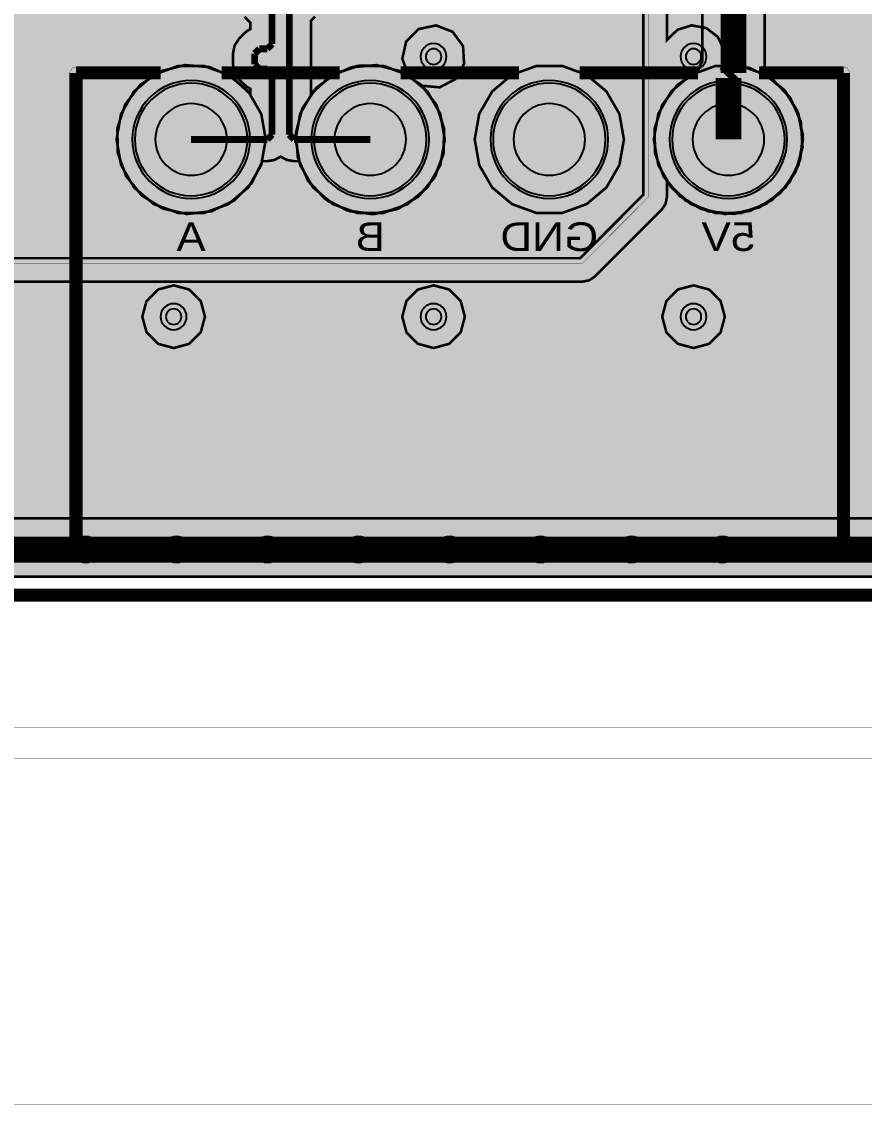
# Model space of a CAD drawing. Header units: millimetres. Extents: x -61 to 56, y -72 to 70.
# Drawn here: x -1.81 to 14.66, y -72.45 to -51.3 of the extents above; entities that cross this region are included whole.
import ezdxf
from ezdxf.enums import TextEntityAlignment as Align

# ---------------------------------------------------------------- set-up
doc = ezdxf.new("R2010")
doc.units = ezdxf.units.MM
doc.header["$MEASUREMENT"] = 0
for name, color, linetype, true_color in [('02GND', 7, 'Continuous', 0x999966), ('03POWER', 7, 'Continuous', 0x008000), ('Board-Outline-Layer', 7, 'Continuous', 0xff00ff), ('Bottom-Layer', 7, 'Continuous', 0x0000ff), ('Bottom-Paste-Mask-Layer', 7, 'Continuous', 0x800000), ('Bottom-Silkscreen-Layer', 7, 'Continuous', 0x66cc33), ('Bottom-Solder-Mask-Layer', 7, 'Continuous', 0xaa00ff), ('Document-Layer', 7, 'Continuous', 0xffffff), ('Hole-Layer', 7, 'Continuous', 0x222222), ('Multi-Layer', 7, 'Continuous', 0xc0c0c0), ('Top-Layer', 7, 'Continuous', 0xff0000), ('Top-Paste-Mask-Layer', 7, 'Continuous', 0x808080), ('Top-Silkscreen-Layer', 7, 'Continuous', 0xffcc00), ('Top-Solder-Mask-Layer', 7, 'Continuous', 0x800080)]:
    doc.layers.add(name, color=color, linetype=linetype, true_color=true_color)
doc.styles.get("Standard").update_dxf_attribs({"font": 'arial.ttf'})

msp = doc.modelspace()

# ---------------------------------------------------------------- hatches: boundary and pattern name
at = {"layer": '02GND'}
for points in [[(-49.642, 52.153), (49.642, 52.153), (49.642, -62.142), (-49.642, -62.142)], [(0.042, -53.6), (0.13, -54.099), (0.383, -54.537), (0.771, -54.863), (1.247, -55.036), (1.753, -55.036), (2.229, -54.863), (2.617, -54.537), (2.87, -54.099), (2.958, -53.6), (2.87, -53.101), (2.617, -52.663), (2.229, -52.337), (1.753, -52.164), (1.247, -52.164), (0.771, -52.337), (0.383, -52.663), (0.13, -53.101)], [(3.542, -53.6), (3.63, -54.099), (3.883, -54.537), (4.271, -54.863), (4.747, -55.036), (5.253, -55.036), (5.729, -54.863), (6.117, -54.537), (6.37, -54.099), (6.458, -53.6), (6.37, -53.101), (6.117, -52.663), (5.729, -52.337), (5.253, -52.164), (4.747, -52.164), (4.271, -52.337), (3.883, -52.663), (3.63, -53.101)], [(10.542, -53.6), (10.63, -54.099), (10.883, -54.537), (11.271, -54.863), (11.747, -55.036), (12.253, -55.036), (12.729, -54.863), (13.117, -54.537), (13.37, -54.099), (13.458, -53.6), (13.37, -53.101), (13.117, -52.663), (12.729, -52.337), (12.253, -52.164), (11.747, -52.164), (11.271, -52.337), (10.883, -52.663), (10.63, -53.101)]]:
    msp.add_hatch(color=256, dxfattribs=at).paths.add_polyline_path(points)
at = {"layer": '03POWER'}
for points in [[(48.499, -56.042), (48.581, -56.348), (48.806, -56.572), (49.112, -56.654), (49.418, -56.571), (49.642, -56.346), (49.642, -62.142), (44.192, -62.142), (44.393, -61.957), (44.493, -61.703), (44.472, -61.43), (45.189, -61.704), (45.95, -61.804), (46.713, -61.727), (47.438, -61.475), (48.085, -61.064), (48.62, -60.514), (49.014, -59.855), (49.245, -59.123), (49.302, -58.358), (49.18, -57.601), (48.887, -56.892), (48.438, -56.269), (47.858, -55.767), (47.177, -55.412), (46.434, -55.224), (45.666, -55.212), (44.917, -55.378), (44.226, -55.712), (43.631, -56.196), (43.164, -56.805), (42.849, -57.504), (42.704, -58.258), (42.737, -59.024), (42.946, -59.763), (43.32, -60.433), (43.838, -60.999), (-43.362, -60.999), (-43.621, -61.056), (-43.831, -61.218), (-43.953, -61.453), (-43.964, -61.718), (-43.863, -61.963), (-43.667, -62.142), (-49.642, -62.142), (-49.642, -56.582), (-49.433, -56.797), (-49.148, -56.888), (-48.853, -56.832), (-49.162, -57.541), (-49.298, -58.303), (-49.253, -59.075), (-49.03, -59.816), (-48.641, -60.484), (-48.107, -61.044), (-47.458, -61.464), (-46.728, -61.722), (-45.959, -61.803), (-45.192, -61.703), (-44.469, -61.428), (-43.83, -60.992), (-43.31, -60.419), (-42.937, -59.741), (-42.732, -58.995), (-42.707, -58.222), (-42.861, -57.464), (-43.188, -56.763), (-43.668, -56.157), (-44.277, -55.679), (-44.979, -55.356), (-45.738, -55.205), (-46.511, -55.234), (-47.256, -55.443), (-47.932, -55.818), (-48.502, -56.341), (-48.5, -56.309), (-48.499, -56.277), (-48.499, 51.315), (-19.403, 51.315), (-19.629, 51.144), (-19.755, 50.889), (-19.751, 50.604), (-19.619, 50.352), (-19.388, 50.187), (-19.658, 49.977), (-19.773, 49.655), (-19.698, 49.322), (-19.455, 49.081), (-19.684, 48.858), (-19.769, 48.551), (-19.689, 48.242), (-19.463, 48.016), (-19.155, 47.934), (-18.847, 48.018), (-18.624, 48.246), (-18.545, 48.556), (-18.633, 48.863), (-18.864, 49.083), (-18.625, 49.324), (-18.551, 49.655), (-18.665, 49.975), (-18.931, 50.185), (-18.698, 50.349), (-18.565, 50.601), (-18.56, 50.887), (-18.685, 51.143), (-18.912, 51.315), (48.426, 51.315), (48.499, 51.242)], [(22.849, 14.008), (22.931, 13.703), (23.153, 13.479), (23.457, 13.396), (23.763, 13.475), (23.763, -5.557), (23.538, -5.683), (23.384, -5.89), (23.33, -6.142), (23.384, -6.394), (23.538, -6.602), (23.763, -6.727), (23.763, -10.399), (23.491, -10.504), (23.299, -10.723), (23.23, -11.006), (23.299, -11.289), (23.491, -11.508), (23.763, -11.613), (23.763, -18.066), (15.932, -25.896), (-24.557, -25.896), (-24.694, -25.924), (-24.811, -26.001), (-28.007, -29.198), (-28.085, -29.314), (-28.112, -29.451), (-28.112, -54.99), (-28.085, -55.127), (-28.007, -55.243), (-26.976, -56.274), (-26.86, -56.352), (-26.723, -56.379), (9.142, -56.379), (9.279, -56.352), (9.395, -56.274), (10.695, -54.974), (10.772, -54.858), (10.799, -54.721), (10.799, -54.428), (11.153, -54.787), (11.608, -55.005), (12.11, -55.054), (12.599, -54.929), (13.016, -54.646), (13.312, -54.237), (13.45, -53.752), (13.415, -53.249), (13.211, -52.788), (12.862, -52.424), (12.41, -52.201), (11.908, -52.145), (11.917, -51.857), (11.794, -51.597), (11.565, -51.422), (11.281, -51.371), (11.006, -51.456), (10.799, -51.657), (10.799, -47.227), (10.995, -47.422), (11.255, -47.511), (11.529, -47.477), (11.76, -47.326), (11.901, -47.089), (11.924, -46.815), (12.235, -46.82), (12.508, -46.673), (12.674, -46.41), (12.689, -46.1), (12.55, -45.822), (12.293, -45.648), (11.983, -45.623), (11.701, -45.753), (11.519, -46.004), (11.484, -46.313), (11.224, -46.297), (10.981, -46.391), (10.799, -46.577), (10.799, -44.634), (11.028, -44.409), (11.112, -44.1), (11.028, -43.791), (10.799, -43.566), (10.799, -42.147), (11.028, -42.361), (11.331, -42.434), (11.632, -42.348), (11.85, -42.124), (11.93, -41.822), (11.85, -41.52), (11.632, -41.296), (11.331, -41.21), (11.028, -41.283), (10.799, -41.497), (10.799, -38.045), (11.003, -37.842), (11.303, -37.861), (11.576, -37.736), (11.756, -37.495), (11.8, -37.198), (21.822, -37.198), (21.96, -37.171), (22.076, -37.093), (32.363, -26.806), (32.441, -26.689), (32.468, -26.552), (32.468, -12.211), (32.787, -12.141), (33.025, -11.915), (33.112, -11.6), (33.025, -11.285), (32.787, -11.06), (32.468, -10.989), (32.468, -8.389), (32.648, -8.173), (32.712, -7.9), (32.648, -7.627), (32.468, -7.411), (32.468, -5.357), (32.807, -5.305), (33.066, -5.08), (33.162, -4.75), (33.066, -4.42), (32.807, -4.195), (32.468, -4.143), (32.468, -2.011), (32.714, -1.974), (32.925, -1.841), (33.065, -1.635), (33.112, -1.391), (33.058, -1.148), (32.911, -0.946), (33.061, -0.745), (33.117, -0.501), (33.07, -0.254), (32.929, -0.047), (32.716, 0.086), (32.468, 0.122), (32.468, 3.331), (32.469, 3.354), (32.47, 3.377), (32.469, 3.4), (32.468, 3.422), (32.468, 16.054), (32.441, 16.191), (32.363, 16.308), (30.904, 17.766), (31.094, 18.043), (31.109, 18.378), (30.946, 18.671), (30.652, 18.834), (30.317, 18.817), (30.041, 18.627), (29.934, 18.688), (29.813, 18.709), (26.824, 18.709), (27.107, 18.822), (27.3, 19.057), (27.357, 19.356), (27.262, 19.645), (27.04, 19.853), (26.746, 19.928), (26.451, 19.853), (26.229, 19.645), (26.135, 19.356), (26.191, 19.057), (26.385, 18.822), (26.667, 18.709), (26.105, 18.709), (25.968, 18.682), (25.852, 18.604), (23.868, 16.62), (23.79, 16.504), (23.763, 16.367), (23.763, 14.541), (23.457, 14.62), (23.153, 14.537), (22.931, 14.313)], [(-26.538, -33.5), (-26.615, -33.203), (-26.826, -32.981), (-27.119, -32.889), (-27.419, -32.95), (-27.652, -33.15), (-27.652, -29.493), (-24.845, -26.686), (-24.698, -26.99), (-24.413, -27.17), (-24.076, -27.171), (-23.789, -26.994), (-23.64, -26.692), (-23.673, -26.356), (-14.651, -26.356), (-14.69, -26.649), (-14.588, -26.926), (-14.368, -27.123), (-14.082, -27.194), (-13.795, -27.123), (-13.575, -26.926), (-13.473, -26.649), (-13.513, -26.356), (-4.491, -26.356), (-4.53, -26.649), (-4.428, -26.926), (-4.208, -27.123), (-3.922, -27.194), (-3.635, -27.123), (-3.415, -26.926), (-3.313, -26.649), (-3.353, -26.356), (0.589, -26.356), (0.55, -26.649), (0.652, -26.926), (0.872, -27.123), (1.158, -27.194), (1.445, -27.123), (1.665, -26.926), (1.767, -26.649), (1.727, -26.356), (10.749, -26.356), (10.71, -26.649), (10.812, -26.926), (11.032, -27.123), (11.318, -27.194), (11.605, -27.123), (11.825, -26.926), (11.927, -26.649), (11.887, -26.356), (16.081, -26.356), (16.12, -26.348), (16.153, -26.326), (16.693, -25.786), (16.857, -26.052), (17.13, -26.202), (17.442, -26.198), (17.712, -26.041), (17.869, -25.772), (17.873, -25.46), (17.722, -25.186), (17.456, -25.023), (20.875, -21.604), (21.016, -21.903), (21.292, -22.085), (21.623, -22.097), (21.911, -21.935), (22.073, -21.646), (22.061, -21.316), (21.88, -21.04), (21.581, -20.898), (24.193, -18.286), (24.215, -18.253), (24.223, -18.214), (24.223, -11.485), (24.393, -11.272), (24.454, -11.006), (24.393, -10.74), (24.223, -10.527), (24.223, -6.686), (24.465, -6.461), (24.554, -6.142), (24.465, -5.824), (24.223, -5.598), (24.223, 0.118), (24.536, -0.009), (24.868, 0.05), (25.119, 0.275), (25.212, 0.6), (25.119, 0.925), (24.868, 1.15), (24.536, 1.209), (24.223, 1.082), (24.223, 4.317), (24.461, 4.137), (24.756, 4.09), (25.038, 4.19), (25.239, 4.41), (25.312, 4.7), (25.239, 4.99), (25.038, 5.21), (24.756, 5.31), (24.461, 5.263), (24.223, 5.083), (24.223, 16.325), (26.147, 18.249), (29.771, 18.249), (29.916, 18.105), (30.08, 17.805), (30.38, 17.64), (32.008, 16.012), (32.008, 14.546), (31.729, 14.664), (31.427, 14.633), (31.177, 14.461), (31.04, 14.19), (30.75, 14.208), (30.484, 14.091), (30.302, 13.864), (30.246, 13.578), (30.327, 13.299), (30.529, 13.089), (30.805, 12.996), (31.092, 13.04), (31.327, 13.213), (31.455, 13.474), (31.743, 13.455), (32.008, 13.571), (32.008, 9.466), (31.696, 9.588), (31.366, 9.526), (31.118, 9.301), (31.026, 8.978), (31.118, 8.656), (31.366, 8.43), (31.696, 8.369), (32.008, 8.49), (32.008, 3.97), (31.732, 3.976), (31.482, 3.86), (31.308, 3.646), (31.245, 3.377), (31.308, 3.108), (31.482, 2.894), (31.732, 2.778), (32.008, 2.783), (32.008, -0.131), (31.906, -0.362), (31.906, -0.615), (32.008, -0.846), (32.008, -1.036), (31.902, -1.271), (31.902, -1.529), (32.008, -1.764), (32.008, -4.465), (31.956, -4.603), (31.938, -4.75), (31.956, -4.897), (32.008, -5.035), (32.008, -7.295), (31.742, -7.403), (31.555, -7.621), (31.488, -7.9), (31.555, -8.179), (31.742, -8.397), (32.008, -8.505), (32.008, -10.854), (31.704, -10.733), (31.382, -10.786), (31.132, -10.997), (31.027, -11.307), (31.096, -11.626), (31.32, -11.865), (31.634, -11.954), (31.95, -11.869), (31.977, -11.918), (32.008, -11.964), (32.008, -15.934), (31.696, -15.812), (31.366, -15.874), (31.118, -16.099), (31.026, -16.422), (31.118, -16.744), (31.366, -16.97), (31.696, -17.031), (32.008, -16.91), (32.008, -26.51), (21.78, -36.738), (11.512, -36.738), (11.263, -36.651), (11, -36.678), (10.773, -36.812), (10.623, -37.03), (10.58, -37.29), (10.649, -37.545), (10.369, -37.825), (10.347, -37.858), (10.34, -37.897), (10.34, -39.211), (10.12, -38.978), (9.812, -38.888), (9.501, -38.966), (9.272, -39.191), (9.188, -39.5), (9.272, -39.81), (9.501, -40.034), (9.812, -40.112), (10.12, -40.022), (10.34, -39.789), (10.34, -43.509), (10.106, -43.632), (9.945, -43.842), (9.888, -44.1), (9.945, -44.358), (10.106, -44.568), (10.34, -44.691), (10.34, -54.679), (9.1, -55.919), (-26.681, -55.919), (-27.652, -54.948), (-27.652, -33.85), (-27.419, -34.05), (-27.119, -34.111), (-26.826, -34.019), (-26.615, -33.797)], [(4.114, -54.758), (4.546, -54.986), (5.028, -55.058), (5.508, -54.967), (5.931, -54.723), (6.249, -54.353), (6.427, -53.898), (6.446, -53.411), (6.302, -52.944), (6.013, -52.551), (6.357, -52.582), (6.664, -52.422), (6.834, -52.121), (6.814, -51.775), (6.61, -51.496), (6.287, -51.372), (5.948, -51.443), (5.702, -51.686), (5.627, -52.024), (5.748, -52.348), (5.293, -52.172), (4.805, -52.155), (4.339, -52.3), (3.947, -52.591), (3.673, -52.995), (3.548, -53.467), (3.585, -53.954), (3.781, -54.401)], [(0.042, -53.6), (0.13, -54.099), (0.383, -54.537), (0.771, -54.863), (1.247, -55.036), (1.753, -55.036), (2.229, -54.863), (2.617, -54.537), (2.87, -54.099), (2.958, -53.6), (2.87, -53.101), (2.617, -52.663), (2.229, -52.337), (1.753, -52.164), (1.247, -52.164), (0.771, -52.337), (0.383, -52.663), (0.13, -53.101)], [(7.042, -53.6), (7.13, -54.099), (7.383, -54.537), (7.771, -54.863), (8.247, -55.036), (8.753, -55.036), (9.229, -54.863), (9.617, -54.537), (9.87, -54.099), (9.958, -53.6), (9.87, -53.101), (9.617, -52.663), (9.229, -52.337), (8.753, -52.164), (8.247, -52.164), (7.771, -52.337), (7.383, -52.663), (7.13, -53.101)], [(0.546, -57.062), (0.628, -57.368), (0.852, -57.592), (1.158, -57.674), (1.464, -57.592), (1.688, -57.368), (1.77, -57.062), (1.688, -56.756), (1.464, -56.532), (1.158, -56.45), (0.852, -56.532), (0.628, -56.756)], [(5.626, -57.062), (5.708, -57.368), (5.932, -57.592), (6.238, -57.674), (6.544, -57.592), (6.768, -57.368), (6.85, -57.062), (6.768, -56.756), (6.544, -56.532), (6.238, -56.45), (5.932, -56.532), (5.708, -56.756)], [(10.706, -57.062), (10.788, -57.368), (11.012, -57.592), (11.318, -57.674), (11.624, -57.592), (11.848, -57.368), (11.93, -57.062), (11.848, -56.756), (11.624, -56.532), (11.318, -56.45), (11.012, -56.532), (10.788, -56.756)]]:
    msp.add_hatch(color=256, dxfattribs=at).paths.add_polyline_path(points)
at = {"layer": 'Bottom-Layer'}
for points in [[(-49.642, -62.142), (-49.642, 52.153), (49.642, 52.153), (49.642, -62.142)], [(8.7, -45.642), (8.521, -45.69), (8.39, -45.821), (8.342, -46), (8.342, -48), (8.39, -48.179), (8.521, -48.31), (8.7, -48.358), (10.198, -48.358), (11.492, -49.652), (11.492, -52.066), (11.44, -52.163), (11.406, -52.268), (11.002, -52.537), (10.708, -52.924), (10.558, -53.386), (10.567, -53.872), (10.736, -54.328), (11.046, -54.703), (11.461, -54.955), (11.936, -55.057), (12.418, -54.997), (12.854, -54.782), (13.195, -54.436), (13.403, -53.996), (13.456, -53.513), (13.346, -53.04), (13.087, -52.629), (12.708, -52.325), (12.708, -52.313), (12.708, -52.3), (12.708, -49.4), (12.662, -49.167), (12.53, -48.97), (11.058, -47.498), (11.058, -46.442), (11.096, -46.324), (11.108, -46.2), (11.108, -44.17), (11.052, -43.835), (10.826, -43.582), (10.5, -43.488), (10.174, -43.582), (9.948, -43.835), (9.892, -44.17), (9.892, -44.195), (9.549, -44.242), (9.286, -44.468), (9.188, -44.8), (9.286, -45.132), (9.549, -45.358), (9.892, -45.405), (9.892, -45.642)], [(0.042, -53.6), (0.13, -54.099), (0.383, -54.537), (0.771, -54.863), (1.247, -55.036), (1.753, -55.036), (2.229, -54.863), (2.617, -54.537), (2.87, -54.099), (2.958, -53.6), (2.87, -53.101), (2.617, -52.663), (2.229, -52.337), (1.753, -52.164), (1.247, -52.164), (0.771, -52.337), (0.383, -52.663), (0.13, -53.101)], [(3.542, -53.6), (3.63, -54.099), (3.883, -54.537), (4.271, -54.863), (4.747, -55.036), (5.253, -55.036), (5.729, -54.863), (6.117, -54.537), (6.37, -54.099), (6.458, -53.6), (6.37, -53.101), (6.117, -52.663), (5.729, -52.337), (5.253, -52.164), (4.747, -52.164), (4.271, -52.337), (3.883, -52.663), (3.63, -53.101)], [(0.4, -53.6, 1), (2.6, -53.6, 1)], [(3.9, -53.6, 1), (6.1, -53.6, 1)], [(7.4, -53.6, 1), (9.6, -53.6, 1)], [(10.9, -53.6, 1), (13.1, -53.6, 1)]]:
    msp.add_hatch(color=256, dxfattribs=at).paths.add_polyline_path(points)
at = {"layer": 'Bottom-Paste-Mask-Layer'}
for points in [[(0.4, -53.6, 1), (2.6, -53.6, 1)], [(3.9, -53.6, 1), (6.1, -53.6, 1)], [(7.4, -53.6, 1), (9.6, -53.6, 1)], [(10.9, -53.6, 1), (13.1, -53.6, 1)]]:
    msp.add_hatch(color=256, dxfattribs=at).paths.add_polyline_path(points)
at = {"layer": 'Bottom-Solder-Mask-Layer'}
for points in [[(0.349, -53.6, 1), (2.651, -53.6, 1)], [(3.849, -53.6, 1), (6.151, -53.6, 1)], [(7.349, -53.6, 1), (9.651, -53.6, 1)], [(10.849, -53.6, 1), (13.151, -53.6, 1)]]:
    msp.add_hatch(color=256, dxfattribs=at).paths.add_polyline_path(points)
at = {"layer": 'Document-Layer'}
msp.add_hatch(color=256, dxfattribs=at).paths.add_polyline_path([(-0.623, -52.3), (-0.623, -61.373), (14.123, -61.373), (14.123, -52.3), (14.187, -52.19), (14.314, -52.19), (14.377, -52.3), (14.377, -61.5), (14.34, -61.59), (14.25, -61.627), (-0.75, -61.627), (-0.84, -61.59), (-0.877, -61.5), (-0.877, -52.3), (-0.813, -52.19), (-0.686, -52.19)])
msp.add_hatch(color=256, dxfattribs=at).paths.add_polyline_path([(-0.623, -52.3), (-0.623, -61.373), (14.123, -61.373), (14.123, -52.3), (14.187, -52.19), (14.314, -52.19), (14.377, -52.3), (14.377, -61.5), (14.34, -61.59), (14.25, -61.627), (-0.75, -61.627), (-0.84, -61.59), (-0.877, -61.5), (-0.877, -52.3), (-0.813, -52.19), (-0.686, -52.19)])
at = {"layer": 'Hole-Layer'}
for points in [[(0.8, -53.6, 1), (2.2, -53.6, 1)], [(4.3, -53.6, 1), (5.7, -53.6, 1)], [(7.8, -53.6, 1), (9.2, -53.6, 1)], [(11.3, -53.6, 1), (12.7, -53.6, 1)]]:
    msp.add_hatch(color=256, dxfattribs=at).paths.add_polyline_path(points)
at = {"layer": 'Multi-Layer'}
for points in [[(0.4, -53.6, 1), (2.6, -53.6, 1)], [(0.4, -53.6, 1), (2.6, -53.6, 1)], [(0.4, -53.6, 1), (2.6, -53.6, 1)], [(3.9, -53.6, 1), (6.1, -53.6, 1)], [(3.9, -53.6, 1), (6.1, -53.6, 1)], [(3.9, -53.6, 1), (6.1, -53.6, 1)], [(7.4, -53.6, 1), (9.6, -53.6, 1)], [(7.4, -53.6, 1), (9.6, -53.6, 1)], [(7.4, -53.6, 1), (9.6, -53.6, 1)], [(10.9, -53.6, 1), (13.1, -53.6, 1)], [(10.9, -53.6, 1), (13.1, -53.6, 1)], [(10.9, -53.6, 1), (13.1, -53.6, 1)]]:
    msp.add_hatch(color=256, dxfattribs=at).paths.add_polyline_path(points)
at = {"layer": 'Top-Layer'}
for points in [[(-49.642, -62.142), (-49.642, 52.153), (49.642, 52.153), (49.642, -62.142)], [(2.19, -48.634), (2.222, -48.796), (2.314, -48.934), (2.61, -49.229), (2.61, -49.416), (2.54, -49.485), (1.882, -49.485), (1.703, -49.533), (1.572, -49.664), (1.524, -49.843), (1.524, -50.843), (1.572, -51.022), (1.703, -51.153), (1.882, -51.201), (2.54, -51.201), (2.658, -51.319), (2.658, -51.444), (2.593, -51.481), (2.536, -51.529), (2.442, -51.623), (2.35, -51.761), (2.318, -51.923), (2.318, -52.132), (2.35, -52.294), (2.442, -52.432), (2.536, -52.526), (2.593, -52.574), (2.658, -52.611), (2.658, -52.714), (2.304, -52.384), (1.862, -52.187), (1.379, -52.147), (0.91, -52.267), (0.506, -52.533), (0.212, -52.917), (0.059, -53.376), (0.065, -53.86), (0.229, -54.315), (0.533, -54.692), (0.944, -54.948), (1.416, -55.056), (1.897, -55.003), (2.334, -54.796), (2.68, -54.457), (2.895, -54.024), (2.989, -54.024), (3.127, -54.001), (3.25, -53.935), (3.373, -54.001), (3.511, -54.024), (3.605, -54.024), (3.821, -54.458), (4.166, -54.796), (4.604, -55.003), (5.085, -55.056), (5.556, -54.948), (5.967, -54.692), (6.271, -54.315), (6.435, -53.86), (6.441, -53.376), (6.288, -52.916), (5.993, -52.533), (5.589, -52.266), (5.12, -52.147), (4.638, -52.188), (4.196, -52.384), (3.842, -52.714), (3.842, -51.283), (3.924, -51.201), (4.582, -51.201), (4.761, -51.153), (4.892, -51.022), (4.94, -50.843), (4.94, -49.843), (4.892, -49.664), (4.761, -49.533), (4.582, -49.485), (3.924, -49.485), (3.854, -49.416), (3.854, -49.229), (4.15, -48.934), (4.242, -48.796), (4.274, -48.634), (4.274, -47.247), (4.666, -47.247), (4.845, -47.199), (4.976, -47.068), (5.024, -46.889), (5.024, -45.512), (4.976, -45.333), (4.845, -45.201), (4.666, -45.153), (3.785, -45.153), (3.785, -44.68), (4.195, -44.896), (4.653, -44.962), (5.106, -44.871), (5.503, -44.632), (5.796, -44.274), (5.796, -44.605), (5.844, -44.784), (5.975, -44.915), (6.155, -44.963), (8.155, -44.963), (8.334, -44.915), (8.465, -44.784), (8.513, -44.605), (8.513, -42.605), (8.465, -42.426), (8.334, -42.295), (8.155, -42.247), (6.155, -42.247), (5.975, -42.295), (5.844, -42.426), (5.796, -42.605), (5.796, -42.936), (5.51, -42.584), (5.124, -42.346), (4.681, -42.248), (4.231, -42.302), (3.824, -42.501), (3.824, -42.114), (4.123, -42.064), (4.366, -41.883), (4.502, -41.612), (4.644, -41.891), (4.901, -42.072), (5.212, -42.112), (5.505, -42.002), (5.714, -41.768), (5.789, -41.464), (5.789, -41.419), (5.802, -41.407), (5.816, -41.394), (6.887, -40.322), (7.553, -40.322), (7.787, -40.236), (7.907, -40.017), (7.945, -40.017), (8.274, -39.942), (8.538, -39.732), (8.685, -39.428), (8.685, -39.091), (8.538, -38.787), (8.274, -38.576), (7.945, -38.501), (7.907, -38.501), (7.787, -38.283), (7.553, -38.196), (6.203, -38.196), (6.024, -38.244), (5.893, -38.375), (5.845, -38.554), (5.845, -39.22), (5.407, -39.658), (5.127, -39.6), (4.849, -39.667), (4.626, -39.846), (4.502, -40.103), (4.337, -39.8), (4.04, -39.623), (3.694, -39.623), (3.397, -39.8), (3.232, -40.103), (3.089, -39.824), (2.833, -39.644), (2.522, -39.604), (2.229, -39.714), (2.02, -39.948), (1.945, -40.252), (1.945, -41.464), (2.039, -41.802), (2.296, -42.042), (2.64, -42.114), (2.64, -42.558), (1.74, -42.558), (1.561, -42.606), (1.43, -42.737), (1.382, -42.916), (1.382, -44.293), (1.43, -44.472), (1.561, -44.603), (1.74, -44.651), (2.602, -44.651), (2.602, -45.153), (1.734, -45.153), (1.555, -45.201), (1.424, -45.333), (1.376, -45.512), (1.376, -46.889), (1.424, -47.068), (1.555, -47.199), (1.734, -47.247), (2.19, -47.247)], [(10.542, -53.6), (10.63, -54.099), (10.883, -54.537), (11.271, -54.863), (11.747, -55.036), (12.253, -55.036), (12.729, -54.863), (13.117, -54.537), (13.37, -54.099), (13.458, -53.6), (13.37, -53.101), (13.117, -52.663), (12.729, -52.337), (12.253, -52.164), (11.747, -52.164), (11.271, -52.337), (10.883, -52.663), (10.63, -53.101)], [(0.4, -53.6, 1), (2.6, -53.6, 1)], [(3.9, -53.6, 1), (6.1, -53.6, 1)], [(7.4, -53.6, 1), (9.6, -53.6, 1)], [(10.9, -53.6, 1), (13.1, -53.6, 1)]]:
    msp.add_hatch(color=256, dxfattribs=at).paths.add_polyline_path(points)
at = {"layer": 'Top-Paste-Mask-Layer'}
for points in [[(0.4, -53.6, 1), (2.6, -53.6, 1)], [(3.9, -53.6, 1), (6.1, -53.6, 1)], [(7.4, -53.6, 1), (9.6, -53.6, 1)], [(10.9, -53.6, 1), (13.1, -53.6, 1)]]:
    msp.add_hatch(color=256, dxfattribs=at).paths.add_polyline_path(points)
at = {"layer": 'Top-Solder-Mask-Layer'}
for points in [[(0.349, -53.6, 1), (2.651, -53.6, 1)], [(3.849, -53.6, 1), (6.151, -53.6, 1)], [(7.349, -53.6, 1), (9.651, -53.6, 1)], [(10.849, -53.6, 1), (13.151, -53.6, 1)]]:
    msp.add_hatch(color=256, dxfattribs=at).paths.add_polyline_path(points)

# ---------------------------------------------------------------- linework, layer by layer
at = {"layer": '02GND'}
for points, const_width in [([(-55.987, -65.689), (-55.987, 65.092), (56.11, 65.092), (56.11, -65.689)], 0.00508), ([(-49.642, 52.153), (49.642, 52.153), (49.642, -62.142), (-49.642, -62.142)], 0.0508), ([(0.042, -53.6), (0.13, -54.099), (0.383, -54.537), (0.771, -54.863), (1.247, -55.036), (1.753, -55.036), (2.229, -54.863), (2.617, -54.537), (2.87, -54.099), (2.958, -53.6), (2.87, -53.101), (2.617, -52.663), (2.229, -52.337), (1.753, -52.164), (1.247, -52.164), (0.771, -52.337), (0.383, -52.663), (0.13, -53.101)], 0.0508), ([(3.542, -53.6), (3.63, -54.099), (3.883, -54.537), (4.271, -54.863), (4.747, -55.036), (5.253, -55.036), (5.729, -54.863), (6.117, -54.537), (6.37, -54.099), (6.458, -53.6), (6.37, -53.101), (6.117, -52.663), (5.729, -52.337), (5.253, -52.164), (4.747, -52.164), (4.271, -52.337), (3.883, -52.663), (3.63, -53.101)], 0.0508), ([(10.542, -53.6), (10.63, -54.099), (10.883, -54.537), (11.271, -54.863), (11.747, -55.036), (12.253, -55.036), (12.729, -54.863), (13.117, -54.537), (13.37, -54.099), (13.458, -53.6), (13.37, -53.101), (13.117, -52.663), (12.729, -52.337), (12.253, -52.164), (11.747, -52.164), (11.271, -52.337), (10.883, -52.663), (10.63, -53.101)], 0.0508)]:
    msp.add_lwpolyline(points, close=True, dxfattribs=dict(at, const_width=const_width))
at = {"layer": '03POWER'}
for points, const_width in [([(-61.075, -68.281), (-61.075, 70.393), (53.654, 70.393), (53.654, -68.281)], 0.00508), ([(-27.754, -29.451), (-24.557, -26.255), (16.081, -26.255), (24.121, -18.214), (24.121, 16.367), (26.105, 18.351), (29.813, 18.351), (32.11, 16.054), (32.11, -26.552), (21.822, -36.84), (11.498, -36.84), (10.441, -37.897), (10.441, -54.721), (9.142, -56.021), (-26.723, -56.021), (-27.754, -54.99)], 0.00508), ([(4.114, -54.758), (4.546, -54.986), (5.028, -55.058), (5.508, -54.967), (5.931, -54.723), (6.249, -54.353), (6.427, -53.898), (6.446, -53.411), (6.302, -52.944), (6.013, -52.551), (6.357, -52.582), (6.664, -52.422), (6.834, -52.121), (6.814, -51.775), (6.61, -51.496), (6.287, -51.372), (5.948, -51.443), (5.702, -51.686), (5.627, -52.024), (5.748, -52.348), (5.293, -52.172), (4.805, -52.155), (4.339, -52.3), (3.947, -52.591), (3.673, -52.995), (3.548, -53.467), (3.585, -53.954), (3.781, -54.401)], 0.0508), ([(0.042, -53.6), (0.13, -54.099), (0.383, -54.537), (0.771, -54.863), (1.247, -55.036), (1.753, -55.036), (2.229, -54.863), (2.617, -54.537), (2.87, -54.099), (2.958, -53.6), (2.87, -53.101), (2.617, -52.663), (2.229, -52.337), (1.753, -52.164), (1.247, -52.164), (0.771, -52.337), (0.383, -52.663), (0.13, -53.101)], 0.0508), ([(7.042, -53.6), (7.13, -54.099), (7.383, -54.537), (7.771, -54.863), (8.247, -55.036), (8.753, -55.036), (9.229, -54.863), (9.617, -54.537), (9.87, -54.099), (9.958, -53.6), (9.87, -53.101), (9.617, -52.663), (9.229, -52.337), (8.753, -52.164), (8.247, -52.164), (7.771, -52.337), (7.383, -52.663), (7.13, -53.101)], 0.0508), ([(0.546, -57.062), (0.628, -57.368), (0.852, -57.592), (1.158, -57.674), (1.464, -57.592), (1.688, -57.368), (1.77, -57.062), (1.688, -56.756), (1.464, -56.532), (1.158, -56.45), (0.852, -56.532), (0.628, -56.756)], 0.0508), ([(5.626, -57.062), (5.708, -57.368), (5.932, -57.592), (6.238, -57.674), (6.544, -57.592), (6.768, -57.368), (6.85, -57.062), (6.768, -56.756), (6.544, -56.532), (6.238, -56.45), (5.932, -56.532), (5.708, -56.756)], 0.0508), ([(10.706, -57.062), (10.788, -57.368), (11.012, -57.592), (11.318, -57.674), (11.624, -57.592), (11.848, -57.368), (11.93, -57.062), (11.848, -56.756), (11.624, -56.532), (11.318, -56.45), (11.012, -56.532), (10.788, -56.756)], 0.0508)]:
    msp.add_lwpolyline(points, close=True, dxfattribs=dict(at, const_width=const_width))
for points, const_width in [([(10.34, -44.691), (10.34, -54.679), (9.1, -55.919), (-26.681, -55.919)], 0.0508), ([(-26.723, -56.379), (9.142, -56.379), (9.279, -56.352), (9.395, -56.274), (10.695, -54.974), (10.772, -54.858), (10.799, -54.721), (10.799, -54.428), (11.153, -54.787), (11.608, -55.005), (12.11, -55.054), (12.599, -54.929), (13.016, -54.646), (13.312, -54.237), (13.45, -53.752), (13.415, -53.249), (13.211, -52.788), (12.862, -52.424), (12.41, -52.201), (11.908, -52.145), (11.917, -51.857), (11.794, -51.597), (11.565, -51.422), (11.281, -51.371), (11.006, -51.456), (10.799, -51.657), (10.799, -47.227)], 0.0508), ([(43.838, -60.999), (-43.362, -60.999)], 0.0508), ([(-2.341, -61.611), (-0.563, -61.611)], 0.508), ([(-0.563, -61.611), (1.215, -61.611)], 0.508), ([(1.215, -61.611), (2.993, -61.611)], 0.508), ([(2.993, -61.611), (4.771, -61.611)], 0.508), ([(4.771, -61.611), (6.549, -61.611)], 0.508), ([(6.549, -61.611), (8.327, -61.611)], 0.508), ([(8.327, -61.611), (10.105, -61.611)], 0.508), ([(10.105, -61.611), (11.883, -61.611)], 0.508), ([(11.883, -61.611), (16.661, -61.611)], 0.508)]:
    msp.add_lwpolyline(points, dxfattribs=dict(at, const_width=const_width))
at = {"layer": 'Board-Outline-Layer', "const_width": 0.254}
msp.add_lwpolyline([(-50, -62.5), (-50, 62.5), (50, 62.5), (50, -62.5)], close=True, dxfattribs=at)
at = {"layer": 'Bottom-Layer'}
for points, const_width in [([(-54.628, -65.079), (-54.628, 58.07), (53.522, 58.07), (53.522, -65.079)], 0.00508), ([(-49.642, -62.142), (-49.642, 52.153), (49.642, 52.153), (49.642, -62.142)], 0.0508), ([(0.042, -53.6), (0.13, -54.099), (0.383, -54.537), (0.771, -54.863), (1.247, -55.036), (1.753, -55.036), (2.229, -54.863), (2.617, -54.537), (2.87, -54.099), (2.958, -53.6), (2.87, -53.101), (2.617, -52.663), (2.229, -52.337), (1.753, -52.164), (1.247, -52.164), (0.771, -52.337), (0.383, -52.663), (0.13, -53.101)], 0.0508), ([(3.542, -53.6), (3.63, -54.099), (3.883, -54.537), (4.271, -54.863), (4.747, -55.036), (5.253, -55.036), (5.729, -54.863), (6.117, -54.537), (6.37, -54.099), (6.458, -53.6), (6.37, -53.101), (6.117, -52.663), (5.729, -52.337), (5.253, -52.164), (4.747, -52.164), (4.271, -52.337), (3.883, -52.663), (3.63, -53.101)], 0.0508)]:
    msp.add_lwpolyline(points, close=True, dxfattribs=dict(at, const_width=const_width))
for points, const_width in [([(12.1, -49.4), (12.1, -52.3)], 0.5), ([(11.492, -49.652), (11.492, -52.066), (11.44, -52.163), (11.406, -52.268), (11.002, -52.537), (10.708, -52.924), (10.558, -53.386), (10.567, -53.872), (10.736, -54.328), (11.046, -54.703), (11.461, -54.955), (11.936, -55.057), (12.418, -54.997), (12.854, -54.782), (13.195, -54.436), (13.403, -53.996), (13.456, -53.513), (13.346, -53.04), (13.087, -52.629), (12.708, -52.325), (12.708, -52.313), (12.708, -52.3), (12.708, -49.4)], 0.0508), ([(12.1, -52.3), (12, -52.4)], 0.5), ([(12, -52.4), (12, -53.6)], 0.5)]:
    msp.add_lwpolyline(points, dxfattribs=dict(at, const_width=const_width))
for points in [[(0.4, -53.6, 1), (2.6, -53.6, 1)], [(3.9, -53.6, 1), (6.1, -53.6, 1)], [(7.4, -53.6, 1), (9.6, -53.6, 1)], [(10.9, -53.6, 1), (13.1, -53.6, 1)]]:
    msp.add_lwpolyline(points, format="xyb", close=True, dxfattribs=at)
at = {"layer": 'Bottom-Paste-Mask-Layer'}
for points in [[(0.4, -53.6, 1), (2.6, -53.6, 1)], [(3.9, -53.6, 1), (6.1, -53.6, 1)], [(7.4, -53.6, 1), (9.6, -53.6, 1)], [(10.9, -53.6, 1), (13.1, -53.6, 1)]]:
    msp.add_lwpolyline(points, format="xyb", close=True, dxfattribs=at)
at = {"layer": 'Bottom-Solder-Mask-Layer'}
for points in [[(0.349, -53.6, 1), (2.651, -53.6), (2.651, -53.6, 1), (0.349, -53.6)], [(3.849, -53.6, 1), (6.151, -53.6), (6.151, -53.6, 1), (3.849, -53.6)]]:
    msp.add_lwpolyline(points, format="xyb", dxfattribs=at)
for points in [[(7.349, -53.6, 1), (9.651, -53.6, 1)], [(10.849, -53.6, 1), (13.151, -53.6, 1)]]:
    msp.add_lwpolyline(points, format="xyb", close=True, dxfattribs=at)
at = {"layer": 'Document-Layer', "const_width": 0.00508}
msp.add_lwpolyline([(-0.623, -52.3), (-0.623, -61.373), (14.123, -61.373), (14.123, -52.3), (14.187, -52.19), (14.314, -52.19), (14.377, -52.3), (14.377, -61.5), (14.34, -61.59), (14.25, -61.627), (-0.75, -61.627), (-0.84, -61.59), (-0.877, -61.5), (-0.877, -52.3), (-0.813, -52.19), (-0.686, -52.19)], close=True, dxfattribs=at)
msp.add_lwpolyline([(-0.623, -52.3), (-0.623, -61.373), (14.123, -61.373), (14.123, -52.3), (14.187, -52.19), (14.314, -52.19), (14.377, -52.3), (14.377, -61.5), (14.34, -61.59), (14.25, -61.627), (-0.75, -61.627), (-0.84, -61.59), (-0.877, -61.5), (-0.877, -52.3), (-0.813, -52.19), (-0.686, -52.19)], close=True, dxfattribs=at)
at = {"layer": 'Hole-Layer'}
for points in [[(6.086, -51.982, 1), (6.391, -51.982, 1)], [(4.3, -53.6, 1), (5.7, -53.6, 1)], [(1.006, -57.062, 1), (1.311, -57.062, 1)], [(6.086, -57.062, 1), (6.391, -57.062, 1)], [(-0.715, -61.611, 1), (-0.41, -61.611, 1)], [(1.063, -61.611, 1), (1.368, -61.611, 1)], [(4.619, -61.611, 1), (4.924, -61.611, 1)], [(6.397, -61.611, 1), (6.702, -61.611, 1)]]:
    msp.add_lwpolyline(points, format="xyb", close=True, dxfattribs=at)
for points in [[(11.166, -51.982, 1), (11.471, -51.982), (11.471, -51.982, 1), (11.166, -51.982)], [(0.8, -53.6, 1), (2.2, -53.6), (2.2, -53.6, 1), (0.8, -53.6)], [(7.8, -53.6, 1), (9.2, -53.6), (9.2, -53.6, 1), (7.8, -53.6)], [(11.3, -53.6, 1), (12.7, -53.6), (12.7, -53.6, 1), (11.3, -53.6)], [(11.166, -57.062, 1), (11.471, -57.062), (11.471, -57.062, 1), (11.166, -57.062)], [(2.841, -61.611, 1), (3.146, -61.611), (3.146, -61.611, 1), (2.841, -61.611)], [(8.175, -61.611, 1), (8.48, -61.611), (8.48, -61.611, 1), (8.175, -61.611)], [(9.953, -61.611, 1), (10.258, -61.611), (10.258, -61.611, 1), (9.953, -61.611)], [(11.731, -61.611, 1), (12.036, -61.611), (12.036, -61.611, 1), (11.731, -61.611)]]:
    msp.add_lwpolyline(points, format="xyb", dxfattribs=at)
at = {"layer": 'Multi-Layer'}
for points in [[(5.984, -51.982, 1), (6.492, -51.982, 1)], [(11.064, -51.982, 1), (11.572, -51.982, 1)], [(0.4, -53.6, 1), (2.6, -53.6, 1)], [(0.4, -53.6, 1), (2.6, -53.6, 1)], [(0.4, -53.6, 1), (2.6, -53.6, 1)], [(3.9, -53.6, 1), (6.1, -53.6, 1)], [(3.9, -53.6, 1), (6.1, -53.6, 1)], [(3.9, -53.6, 1), (6.1, -53.6, 1)], [(7.4, -53.6, 1), (9.6, -53.6, 1)], [(7.4, -53.6, 1), (9.6, -53.6, 1)], [(7.4, -53.6, 1), (9.6, -53.6, 1)], [(10.9, -53.6, 1), (13.1, -53.6, 1)], [(10.9, -53.6, 1), (13.1, -53.6, 1)], [(10.9, -53.6, 1), (13.1, -53.6, 1)], [(0.904, -57.062, 1), (1.412, -57.062, 1)], [(5.984, -57.062, 1), (6.492, -57.062, 1)], [(11.064, -57.062, 1), (11.572, -57.062, 1)], [(-0.817, -61.611, 1), (-0.309, -61.611, 1)], [(0.961, -61.611, 1), (1.469, -61.611, 1)], [(2.739, -61.611, 1), (3.247, -61.611, 1)], [(4.517, -61.611, 1), (5.025, -61.611, 1)], [(6.295, -61.611, 1), (6.803, -61.611, 1)], [(8.073, -61.611, 1), (8.581, -61.611, 1)], [(9.851, -61.611, 1), (10.359, -61.611, 1)], [(11.629, -61.611, 1), (12.137, -61.611, 1)]]:
    msp.add_lwpolyline(points, format="xyb", close=True, dxfattribs=at)
at = {"layer": 'Top-Layer'}
for points, const_width in [([(-56.996, -72.447), (-56.996, 55.439), (53.522, 55.439), (53.522, -72.447)], 0.00508), ([(-49.642, -62.142), (-49.642, 52.153), (49.642, 52.153), (49.642, -62.142)], 0.0508), ([(10.542, -53.6), (10.63, -54.099), (10.883, -54.537), (11.271, -54.863), (11.747, -55.036), (12.253, -55.036), (12.729, -54.863), (13.117, -54.537), (13.37, -54.099), (13.458, -53.6), (13.37, -53.101), (13.117, -52.663), (12.729, -52.337), (12.253, -52.164), (11.747, -52.164), (11.271, -52.337), (10.883, -52.663), (10.63, -53.101)], 0.0508)]:
    msp.add_lwpolyline(points, close=True, dxfattribs=dict(at, const_width=const_width))
for points, const_width in [([(2.54, -51.201), (2.658, -51.319), (2.658, -51.444), (2.593, -51.481), (2.536, -51.529), (2.442, -51.623), (2.35, -51.761), (2.318, -51.923), (2.318, -52.132), (2.35, -52.294), (2.442, -52.432), (2.536, -52.526), (2.593, -52.574), (2.658, -52.611), (2.658, -52.714), (2.304, -52.384), (1.862, -52.187), (1.379, -52.147), (0.91, -52.267), (0.506, -52.533), (0.212, -52.917), (0.059, -53.376), (0.065, -53.86), (0.229, -54.315), (0.533, -54.692), (0.944, -54.948), (1.416, -55.056), (1.897, -55.003), (2.334, -54.796), (2.68, -54.457), (2.895, -54.024), (2.989, -54.024), (3.127, -54.001), (3.25, -53.935), (3.373, -54.001), (3.511, -54.024), (3.605, -54.024), (3.821, -54.458), (4.166, -54.796), (4.604, -55.003), (5.085, -55.056), (5.556, -54.948), (5.967, -54.692), (6.271, -54.315), (6.435, -53.86), (6.441, -53.376), (6.288, -52.916), (5.993, -52.533), (5.589, -52.266), (5.12, -52.147), (4.638, -52.188), (4.196, -52.384), (3.842, -52.714), (3.842, -51.283), (3.924, -51.201)], 0.0508), ([(3.082, -51.736), (3.082, -51.144)], 0.132), ([(3.418, -51.108), (3.418, -53.507)], 0.132), ([(2.742, -51.923), (2.836, -51.829)], 0.132), ([(2.836, -51.829), (2.989, -51.829)], 0.132), ([(2.989, -51.829), (3.082, -51.736)], 0.132), ([(2.742, -52.132), (2.742, -51.923)], 0.132), ([(2.836, -52.226), (2.742, -52.132)], 0.132), ([(2.989, -52.226), (2.836, -52.226)], 0.132), ([(3.082, -52.319), (2.989, -52.226)], 0.132), ([(3.082, -53.507), (3.082, -52.319)], 0.132), ([(2.989, -53.6), (3.082, -53.507)], 0.132), ([(3.511, -53.6), (3.418, -53.507)], 0.132), ([(1.5, -53.6), (2.989, -53.6)], 0.132), ([(5, -53.6), (3.511, -53.6)], 0.132)]:
    msp.add_lwpolyline(points, dxfattribs=dict(at, const_width=const_width))
for points in [[(0.4, -53.6, 1), (2.6, -53.6, 1)], [(3.9, -53.6, 1), (6.1, -53.6, 1)], [(7.4, -53.6, 1), (9.6, -53.6, 1)], [(10.9, -53.6, 1), (13.1, -53.6, 1)]]:
    msp.add_lwpolyline(points, format="xyb", close=True, dxfattribs=at)
at = {"layer": 'Top-Paste-Mask-Layer'}
for points in [[(0.4, -53.6, 1), (2.6, -53.6, 1)], [(3.9, -53.6, 1), (6.1, -53.6, 1)], [(7.4, -53.6, 1), (9.6, -53.6, 1)], [(10.9, -53.6, 1), (13.1, -53.6, 1)]]:
    msp.add_lwpolyline(points, format="xyb", close=True, dxfattribs=at)
at = {"layer": 'Top-Silkscreen-Layer', "const_width": 0.254}
for points in [[(-0.75, -52.3), (-0.75, -61.5)], [(-0.75, -52.3), (0.905, -52.3)], [(-0.75, -52.3), (-0.75, -61.5)], [(-0.75, -52.3), (0.905, -52.3)], [(2.095, -52.3), (4.405, -52.3)], [(2.095, -52.3), (4.405, -52.3)], [(5.595, -52.3), (7.905, -52.3)], [(5.595, -52.3), (7.905, -52.3)], [(9.095, -52.3), (11.405, -52.3)], [(9.095, -52.3), (11.405, -52.3)], [(11.405, -52.3), (11.217, -52.3)], [(11.405, -52.3), (11.217, -52.3)], [(14.25, -52.3), (12.595, -52.3)], [(14.25, -52.3), (12.595, -52.3)], [(14.25, -52.3), (14.25, -61.5)], [(14.25, -52.3), (14.25, -61.5)], [(-0.75, -61.5), (14.25, -61.5)], [(-0.75, -61.5), (14.25, -61.5)]]:
    msp.add_lwpolyline(points, dxfattribs=at)
at = {"layer": 'Top-Solder-Mask-Layer'}
for points in [[(0.349, -53.6, 1), (2.651, -53.6), (2.651, -53.6, 1), (0.349, -53.6)], [(3.849, -53.6, 1), (6.151, -53.6), (6.151, -53.6, 1), (3.849, -53.6)]]:
    msp.add_lwpolyline(points, format="xyb", dxfattribs=at)
for points in [[(7.349, -53.6, 1), (9.651, -53.6, 1)], [(10.849, -53.6, 1), (13.151, -53.6, 1)]]:
    msp.add_lwpolyline(points, format="xyb", close=True, dxfattribs=at)

# ---------------------------------------------------------------- texts
at = {"layer": 'Bottom-Silkscreen-Layer', "text_generation_flag": 2, "width": 1.1}
for s, p in [('A', (1.5, -55.5)), ('B', (5, -55.5)), ('GND', (8.5, -55.5)), ('5V', (12, -55.5))]:
    msp.add_text(s, height=0.56, dxfattribs=at).set_placement(p, align=Align.MIDDLE_CENTER)

doc.saveas('drawing.dxf')
